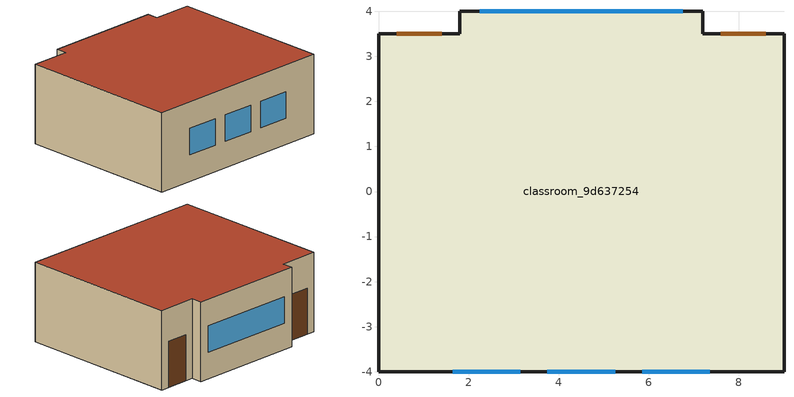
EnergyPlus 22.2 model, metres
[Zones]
classroom_9d637254
 floor ground (Typical Insulated Carpeted 8in Slab Floor): 9,3.5 9,-4 0,-4 0,3.5 1.8,3.5 1.8,4 7.2,4 7.2,3.5 z0
 wall outside (Typical Insulated Exterior Mass Wall-R9): 7.2,3.5 7.2,4 1.8,4 1.8,3.5 0,3.5 0,-4 9,-4 9,3.5 7.2,3.5 z0:3.6
 window (U 0.42 SHGC 0.25 Simple Glazing Window): 3.75,-4 5.25,-4 / 1.65,-4 3.15,-4 / 5.85,-4 7.35,-4 / 6.75,4 2.25,4 z1.2:2.4
 door (Typical Insulated Metal Door-R3): 8.6,3.5 7.6,3.5 / 1.4,3.5 0.4,3.5 z0:2.1
 roof outside (Typical IEAD Roof - Highly Reflective-R26): 0,3.5 0,-4 9,-4 9,3.5 7.2,3.5 7.2,4 1.8,4 1.8,3.5 z3.6
[Building]
Building 1: North Axis {deg}=0; Terrain=City; Solar Distribution=FullExteriorWithReflections
[Site:Location]
Site 1: Latitude {deg}=0; Longitude {deg}=0; Time Zone {hr}=0; Elevation {m}=0
[Site:WaterMainsTemperature]
Calculation Method=CorrelationFromWeatherFile
[SizingPeriod:DesignDay] Day of Month=21; Dry-Bulb Temperature Range Modifier Type=DefaultMultipliers; Barometric Pressure {Pa}=101048; Rain Indicator=No; Snow Indicator=No; Daylight Saving Time Indicator=No; Begin Environment Reset Mode=FullResetAtBeginEnvironment
Name | Month | Day Type | Maximum Dry-Bulb Temperature {C} | Daily Dry-Bulb Temperature Range {deltaC} | Humidity Condition Type | Wetbulb or DewPoint at Maximum Dry-Bulb {C} | Wind Speed {m/s} | Wind Direction {deg} | Solar Model Indicator | ASHRAE Clear Sky Optical Depth for Beam Irradiance (taub) | ASHRAE Clear Sky Optical Depth for Diffuse Irradiance (taud) | Enthalpy at Maximum Dry-Bulb {J/kg} | Sky Clearness
Wuhan Ann Clg .4% Condns DB=>MWB | 7 | SummerDesignDay | 36.2 | 7 | Wetbulb | 27.6 | 3.6 | 220 | ASHRAETau | 0.664 | 1.738
Wuhan Ann Clg .4% Condns DP=>MDB | 7 | SummerDesignDay | 31.9 | 7 | Dewpoint | 28.2 | 3.6 | 220 | ASHRAETau | 0.664 | 1.738
Wuhan Ann Clg .4% Condns Enth=>MDB | 7 | SummerDesignDay | 33.5 | 7 | Enthalpy |  | 3.6 | 220 | ASHRAETau | 0.664 | 1.738 | 97200
Wuhan Ann Clg .4% Condns WB=>MDB | 7 | SummerDesignDay | 33.7 | 7 | Wetbulb | 29.3 | 3.6 | 220 | ASHRAETau | 0.664 | 1.738
Wuhan Ann Htg 99.6% Condns DB | 1 | WinterDesignDay | -2.5 | 0 | Wetbulb | -2.5 | 2 | 20 | ASHRAEClearSky |  |  |  | 0
Wuhan Ann Htg Wind 99.6% Condns WS=>MCDB | 1 | WinterDesignDay | 3.7 | 0 | Wetbulb | 3.7 | 7 | 20 | ASHRAEClearSky |  |  |  | 0
Wuhan Ann Hum_n 99.6% Condns DP=>MCDB | 1 | WinterDesignDay | 3.8 | 0 | Dewpoint | -11.9 | 2 | 20 | ASHRAEClearSky |  |  |  | 0
Wuhan April .4% Condns DB=>MCWB | 4 | SummerDesignDay | 31.1 | 8.4 | Wetbulb | 22 | 2.5 | 220 | ASHRAETau | 0.741 | 1.5
Wuhan April .4% Condns WB=>MCDB | 4 | SummerDesignDay | 28.7 | 8.4 | Wetbulb | 24 | 2.5 | 220 | ASHRAETau | 0.741 | 1.5
Wuhan August .4% Condns DB=>MCWB | 8 | SummerDesignDay | 38 | 7.3 | Wetbulb | 27.2 | 2.5 | 220 | ASHRAETau | 0.702 | 1.64
Wuhan August .4% Condns WB=>MCDB | 8 | SummerDesignDay | 35 | 7.3 | Wetbulb | 30.3 | 2.5 | 220 | ASHRAETau | 0.702 | 1.64
Wuhan December .4% Condns DB=>MCWB | 12 | SummerDesignDay | 18 | 7.6 | Wetbulb | 11.1 | 2.1 | 220 | ASHRAETau | 0.653 | 1.572
Wuhan December .4% Condns WB=>MCDB | 12 | SummerDesignDay | 15.8 | 7.6 | Wetbulb | 12.8 | 2.1 | 220 | ASHRAETau | 0.653 | 1.572
Wuhan February .4% Condns DB=>MCWB | 2 | SummerDesignDay | 21 | 7.2 | Wetbulb | 15.4 | 2.3 | 220 | ASHRAETau | 0.72 | 1.469
Wuhan February .4% Condns WB=>MCDB | 2 | SummerDesignDay | 20 | 7.2 | Wetbulb | 16.3 | 2.3 | 220 | ASHRAETau | 0.72 | 1.469
Wuhan January .4% Condns DB=>MCWB | 1 | SummerDesignDay | 16 | 6.9 | Wetbulb | 9.7 | 2.1 | 220 | ASHRAETau | 0.666 | 1.531
Wuhan January .4% Condns WB=>MCDB | 1 | SummerDesignDay | 13.9 | 6.9 | Wetbulb | 11.7 | 2.1 | 220 | ASHRAETau | 0.666 | 1.531
Wuhan July .4% Condns DB=>MCWB | 7 | SummerDesignDay | 37.9 | 7 | Wetbulb | 28.1 | 2.6 | 220 | ASHRAETau | 0.664 | 1.738
Wuhan July .4% Condns WB=>MCDB | 7 | SummerDesignDay | 34.6 | 7 | Wetbulb | 30.3 | 2.6 | 220 | ASHRAETau | 0.664 | 1.738
Wuhan June .4% Condns DB=>MCWB | 6 | SummerDesignDay | 35.8 | 7.2 | Wetbulb | 26.7 | 2.3 | 220 | ASHRAETau | 0.728 | 1.587
Wuhan June .4% Condns WB=>MCDB | 6 | SummerDesignDay | 33.2 | 7.2 | Wetbulb | 29 | 2.3 | 220 | ASHRAETau | 0.728 | 1.587
Wuhan March .4% Condns DB=>MCWB | 3 | SummerDesignDay | 26.7 | 8 | Wetbulb | 19.6 | 2.5 | 220 | ASHRAETau | 0.745 | 1.452
Wuhan March .4% Condns WB=>MCDB | 3 | SummerDesignDay | 24.9 | 8 | Wetbulb | 20.8 | 2.5 | 220 | ASHRAETau | 0.745 | 1.452
Wuhan May .4% Condns DB=>MCWB | 5 | SummerDesignDay | 33.8 | 8.2 | Wetbulb | 22.7 | 2.3 | 220 | ASHRAETau | 0.719 | 1.578
Wuhan May .4% Condns WB=>MCDB | 5 | SummerDesignDay | 30.5 | 8.2 | Wetbulb | 26.2 | 2.3 | 220 | ASHRAETau | 0.719 | 1.578
Wuhan November .4% Condns DB=>MCWB | 11 | SummerDesignDay | 25.2 | 8 | Wetbulb | 17 | 2 | 220 | ASHRAETau | 0.686 | 1.554
Wuhan November .4% Condns WB=>MCDB | 11 | SummerDesignDay | 22.2 | 8 | Wetbulb | 19.2 | 2 | 220 | ASHRAETau | 0.686 | 1.554
Wuhan October .4% Condns DB=>MCWB | 10 | SummerDesignDay | 31.1 | 8.1 | Wetbulb | 22.2 | 2 | 220 | ASHRAETau | 0.722 | 1.525
Wuhan October .4% Condns WB=>MCDB | 10 | SummerDesignDay | 27.5 | 8.1 | Wetbulb | 24 | 2 | 220 | ASHRAETau | 0.722 | 1.525
Wuhan September .4% Condns DB=>MCWB | 9 | SummerDesignDay | 35.2 | 7.9 | Wetbulb | 26.3 | 2.3 | 220 | ASHRAETau | 0.726 | 1.57
Wuhan September .4% Condns WB=>MCDB | 9 | SummerDesignDay | 32.5 | 7.9 | Wetbulb | 28.5 | 2.3 | 220 | ASHRAETau | 0.726 | 1.57
[Material]
Name | Roughness | Thickness {m} | Conductivity {W/m-K} | Density {kg/m3} | Specific Heat {J/kg-K} | Thermal Absorptance | Solar Absorptance | Visible Absorptance
1/2IN Gypsum | Smooth | 0.0127 | 0.159893 | 784.902 | 829.465 | 0.9 | 0.4 | 0.4
1IN Stucco | Smooth | 0.0253 | 0.691337 | 1858 | 836.46 | 0.9 | 0.7 | 0.92
8 in. Normalweight Concrete Floor | MediumRough | 0.2032 | 2.30846 | 2322.01 | 831.464 | 0.9 | 0.7 | 0.7
8IN CONCRETE HW RefBldg | Rough | 0.2032 | 1.31012 | 2240.01 | 836.26 | 0.9 | 0.7 | 0.7
F08 Metal surface; Metal Roof Surface | Smooth | 0.0008 | 45.2497 | 7824.02 | 499.678 | 0.9 | 0.7 | 0.7
Roof Membrane - Highly Reflective | VeryRough | 0.0095 | 0.159893 | 1121.29 | 1459.06 | 0.75 | 0.45 | 0.7
[Material:NoMass] Thermal Absorptance=0.9; Solar Absorptance=0.7
Name | Roughness | Thermal Resistance {m2-K/W} | Visible Absorptance
Typical Carpet Pad | VeryRough | 0.21648 | 0.8
Typical Insulation | MediumSmooth | 0.0282222 | 0.7
Typical Insulation-R26 | MediumSmooth | 4.57886 | 0.7
Typical Insulation-R3 | MediumSmooth | 0.528331 | 0.7
Typical Insulation-R7 | MediumSmooth | 1.23277 | 0.7
[WindowMaterial:SimpleGlazingSystem]
U 0.42 SHGC 0.25 Simple Glazing: U-Factor {W/m2-K}=2.38476; Solar Heat Gain Coefficient=0.25; Visible Transmittance=0.6
[Construction]
Typical IEAD Roof - Highly Reflective-R26: Roof Membrane - Highly Reflective, Typical Insulation-R26, Metal Roof Surface
Typical Insulated Carpeted 8in Slab Floor: Typical Insulation, 8 in. Normalweight Concrete Floor, Typical Carpet Pad
Typical Insulated Exterior Mass Wall-R9: 1IN Stucco, 8IN CONCRETE HW RefBldg, Typical Insulation-R7, 1/2IN Gypsum
Typical Insulated Metal Door-R3: F08 Metal surface, Typical Insulation-R3
U 0.42 SHGC 0.25 Simple Glazing Window: U 0.42 SHGC 0.25 Simple Glazing
[Zone]
classroom_9d637254: Multiplier=1; Ceiling Height {m}=3.6; Volume {m3}=252.72; Part of Total Floor Area=Yes
[Space]
classroom_9d637254_Space: Zone=classroom_9d637254; Space Type=ProgramType_8ee359b2
[SpaceList]
ProgramType_8ee359b2: classroom_9d637254_Space
[People]
People_56f112ee: Zone or ZoneList or Space or SpaceList=ProgramType_8ee359b2; Number of People Schedule=WeeklySchedule_7b9ee703; Number of People Calculation Method=People/Area; People per Floor Area {person/m2}=0.167; Fraction Radiant=0.3; Activity Level Schedule=Seated Adult Activity
[ZoneHVAC:IdealLoadsAirSystem]
classroom_9d637254 Ideal Loads Air System: Maximum Heating Supply Air Temperature {C}=50; Minimum Cooling Supply Air Temperature {C}=13; Heating Limit=LimitCapacity; Maximum Sensible Heating Capacity {W}=Autosize; Cooling Limit=LimitFlowRateAndCapacity; Maximum Cooling Air Flow Rate {m3/s}=Autosize; Maximum Total Cooling Capacity {W}=Autosize; Dehumidification Control Type=None; Demand Controlled Ventilation Type=None; Outdoor Air Economizer Type=DifferentialDryBulb; Sensible Heat Recovery Effectiveness=0; Latent Heat Recovery Effectiveness=0
[Zone equipment]
classroom_9d637254: classroom_9d637254 Ideal Loads Air System
[Sizing:Zone]
classroom_9d637254: Zone Cooling Design Supply Air Temperature Input Method=SupplyAirTemperature; Zone Cooling Design Supply Air Temperature {C}=14; Zone Cooling Design Supply Air Temperature Difference {deltaC}=11.11; Zone Heating Design Supply Air Temperature Input Method=SupplyAirTemperature; Zone Heating Design Supply Air Temperature {C}=40; Zone Heating Design Supply Air Temperature Difference {deltaC}=11.11; Zone Cooling Design Supply Air Humidity Ratio {kgWater/kgDryAir}=0.0085; Zone Heating Design Supply Air Humidity Ratio {kgWater/kgDryAir}=0.008; Design Specification Outdoor Air Object=classroom_9d637254 Zero air DSOA; Cooling Design Air Flow Method=DesignDay; Cooling Design Air Flow Rate {m3/s}=0; Cooling Minimum Air Flow per Zone Floor Area {m3/s-m2}=0.000762; Cooling Minimum Air Flow {m3/s}=0; Cooling Minimum Air Flow Fraction=0; Heating Design Air Flow Method=DesignDay; Heating Design Air Flow Rate {m3/s}=0; Heating Maximum Air Flow per Zone Floor Area {m3/s-m2}=0.002032; Heating Maximum Air Flow {m3/s}=0.141576; Heating Maximum Air Flow Fraction=0.3; Account for Dedicated Outdoor Air System=No; Zone Load Sizing Method=Sensible Load Only No Latent Load; Zone Latent Cooling Design Supply Air Humidity Ratio Input Method=HumidityRatioDifference; Zone Cooling Design Supply Air Humidity Ratio Difference {kgWater/kgDryAir}=0.005; Zone Latent Heating Design Supply Air Humidity Ratio Input Method=HumidityRatioDifference; Zone Humidification Design Supply Air Humidity Ratio Difference {kgWater/kgDryAir}=0.005
[DesignSpecification:OutdoorAir]
classroom_9d637254 Zero air DSOA: Outdoor Air Method=Sum; Outdoor Air Flow per Person {m3/s-person}=0; Outdoor Air Flow per Zone Floor Area {m3/s-m2}=0; Outdoor Air Flow per Zone {m3/s}=0; Outdoor Air Flow Air Changes per Hour {1/hr}=0
[EnergyManagementSystem:Sensor]
Name | Output:Variable or Output:Meter Index Key | Output:Variable or Output:Meter
classroomdSensor1 | classroom_9d637254 | Zone Air Temperature
Outdoor_Sensor | Environment | Site Outdoor Air Drybulb Temperature
[EnergyManagementSystem:Actuator] Actuated Component Type=AirFlow Network Window/Door Opening; Actuated Component Control Type=Venting Opening Factor
Name | Actuated Component Unique
ApertureabdOpenFactor6 | Aperture_ab7d9017
ApertureaecOpenFactor4 | Aperture_a57e415c
AperturecceaOpenFactor2 | Aperture_999cce4a
ApertureebOpenFactor3 | Aperture_70e2b756
DoorccdOpenFactor1 | Door_c0697cd3
DooreccebaOpenFactor5 | Door_24ecceba
[EnergyManagementSystem:Program]
classroomdWindowOpening1: IF (Outdoor_Sensor < 100); SET DoorccdOpenFactor1 = 0.0; SET AperturecceaOpenFactor2 = 0.0; SET ApertureebOpenFactor3 = 0.0; SET ApertureaecOpenFactor4 = 0.0; SET DooreccebaOpenFactor5 = 0.0; SET ApertureabdOpenFactor6 = 0.0; ELSE; SET DoorccdOpenFactor1 = 0; SET AperturecceaOpenFactor2 = 0; SET ApertureebOpenFactor3 = 0; SET ApertureaecOpenFactor4 = 0; SET DooreccebaOpenFactor5 = 0; SET ApertureabdOpenFactor6 = 0; ENDIF
[EnergyManagementSystem:ProgramCallingManager]
Temperature_Controlled_Window_Opening: BeginTimestepBeforePredictor; classroomdWindowOpening1
[Schedule:Day:Interval]
WeeklySchedule_7b9ee703_Sunday; WeeklySchedule_7b9ee703_Monday_SmrDsn_WntrDsn 1; WeeklySchedule_7b9ee703_Hol 1: No, 24:00, 0
Schedule Day 1; WeeklySchedule_7b9ee703_Monday_SmrDsn 1: No, 07:00, 0, 08:00, 0.1, 09:00, 0.5, 12:00, 0.95, 14:00, 0.8, 18:00, 0.95, 20:00, 0.3, 24:00, 0
Seated Adult Activity_Day Schedule: No, 24:00, 120
[Schedule:Week:Daily]
WeeklySchedule_7b9ee703 Week Rule - Jan1-Dec31: WeeklySchedule_7b9ee703_Sunday, Schedule Day 1, Schedule Day 1, Schedule Day 1, Schedule Day 1, Schedule Day 1, WeeklySchedule_7b9ee703_Sunday, WeeklySchedule_7b9ee703_Hol 1, WeeklySchedule_7b9ee703_Monday_SmrDsn 1, WeeklySchedule_7b9ee703_Monday_SmrDsn_WntrDsn 1, WeeklySchedule_7b9ee703_Sunday, WeeklySchedule_7b9ee703_Sunday
Seated Adult Activity Week Rule - Jan1-Dec31: Seated Adult Activity_Day Schedule, Seated Adult Activity_Day Schedule, Seated Adult Activity_Day Schedule, Seated Adult Activity_Day Schedule, Seated Adult Activity_Day Schedule, Seated Adult Activity_Day Schedule, Seated Adult Activity_Day Schedule, Seated Adult Activity_Day Schedule, Seated Adult Activity_Day Schedule, Seated Adult Activity_Day Schedule, Seated Adult Activity_Day Schedule, Seated Adult Activity_Day Schedule
[Schedule:Year]
WeeklySchedule_7b9ee703: WeeklySchedule_7b9ee703 Week Rule - Jan1-Dec31, 1, 1, 12, 31
Seated Adult Activity: Seated Adult Activity Week Rule - Jan1-Dec31, 1, 1, 12, 31
[AirflowNetwork:SimulationControl]
AFNSimControl 1: AirflowNetwork Control=MultiZoneWithoutDistribution; Wind Pressure Coefficient Type=SurfaceAverageCalculation; Height Selection for Local Wind Pressure Calculation=OpeningHeight; Building Type=LowRise; Maximum Number of Iterations=500; Initialization Type=ZeroNodePressures; Relative Airflow Convergence Tolerance=0.0001; Absolute Airflow Convergence Tolerance {kg/s}=1e-06; Convergence Acceleration Limit=-0.5; Azimuth Angle of Long Axis of Building {deg}=90; Ratio of Building Width Along Short Axis to Width Along Long Axis=0.888889
[AirflowNetwork:MultiZone:Zone]
classroom_9d637254: Ventilation Control Mode=NoVent; Minimum Venting Open Factor=0; Indoor and Outdoor Temperature Difference Lower Limit For Maximum Venting Open Factor {deltaC}=0; Indoor and Outdoor Temperature Difference Upper Limit for Minimum Venting Open Factor {deltaC}=100; Indoor and Outdoor Enthalpy Difference Lower Limit For Maximum Venting Open Factor {deltaJ/kg}=0; Indoor and Outdoor Enthalpy Difference Upper Limit for Minimum Venting Open Factor {deltaJ/kg}=300000; Single Sided Wind Pressure Coefficient Algorithm=Standard; Facade Width {m}=10
[AirflowNetwork:MultiZone:ReferenceCrackConditions]
Reference Crack Conditions: Reference Temperature {C}=20; Reference Barometric Pressure {Pa}=101325; Reference Humidity Ratio {kgWater/kgDryAir}=0
[AirflowNetwork:MultiZone:Surface:Crack] Air Mass Flow Exponent=0.7; Reference Crack Conditions=Reference Crack Conditions
Name | Air Mass Flow Coefficient at Reference Conditions {kg/s}
Airflow Network Crack 1; Airflow Network Crack 7 | 0.00018
Airflow Network Crack 2; Airflow Network Crack 6 | 0.000438
Airflow Network Crack 3; Airflow Network Crack 4; Airflow Network Crack 5 | 0.0027
Airflow Network Crack 8 | 0.001404
Airflow Network Crack 9 | 0.00702
[AirflowNetwork:MultiZone:Component:SimpleOpening] Air Mass Flow Exponent When Opening is Closed=0.65; Minimum Density Difference for Two-Way Flow {kg/m3}=0.0001; Discharge Coefficient=0.45
Name | Air Mass Flow Coefficient When Opening is Closed {kg/s-m}
Airflow Network Simple Opening 1; Airflow Network Simple Opening 5 | 0.0014
Airflow Network Simple Opening 2; Airflow Network Simple Opening 3; Airflow Network Simple Opening 4; Airflow Network Simple Opening 6 | 0.00014
[AirflowNetwork:MultiZone:Surface] Window/Door Opening Factor, or Crack Factor=1; Ventilation Control Mode=ZoneLevel; Minimum Venting Open Factor=0; Indoor and Outdoor Temperature Difference Lower Limit For Maximum Venting Open Factor {deltaC}=0; Indoor and Outdoor Temperature Difference Upper Limit for Minimum Venting Open Factor {deltaC}=100; Indoor and Outdoor Enthalpy Difference Lower Limit For Maximum Venting Open Factor {deltaJ/kg}=0; Indoor and Outdoor Enthalpy Difference Upper Limit for Minimum Venting Open Factor {deltaJ/kg}=300000
Name | Leakage Component
classroom_9d637254..Face7 | Airflow Network Crack 7
classroom_9d637254..Face6 | Airflow Network Crack 6
classroom_9d637254..Face1 | Airflow Network Crack 1
classroom_9d637254..Face2 | Airflow Network Crack 2
classroom_9d637254..Face5 | Airflow Network Crack 5
classroom_9d637254..Face4 | Airflow Network Crack 4
classroom_9d637254..Face3 | Airflow Network Crack 3
classroom_9d637254..Face8 | Airflow Network Crack 8
classroom_9d637254..Face9 | Airflow Network Crack 9
Door_c0697cd3 | Airflow Network Simple Opening 1
Aperture_999cce4a | Airflow Network Simple Opening 2
Aperture_70e2b756 | Airflow Network Simple Opening 3
Aperture_a57e415c | Airflow Network Simple Opening 4
Door_24ecceba | Airflow Network Simple Opening 5
Aperture_ab7d9017 | Airflow Network Simple Opening 6
